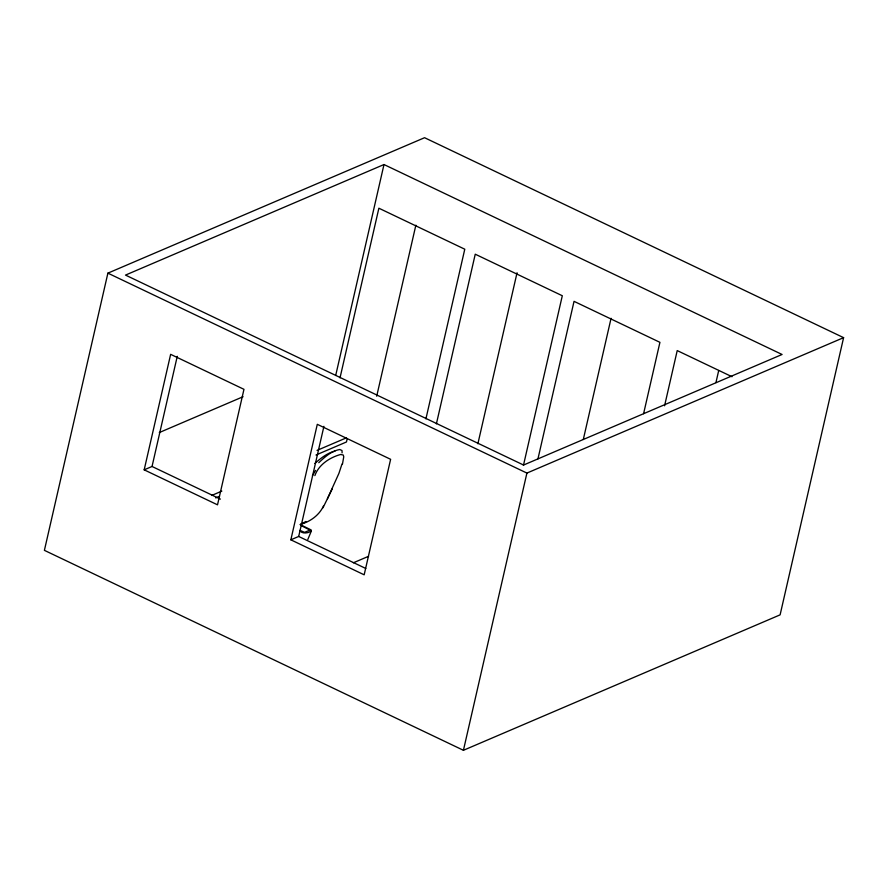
<?xml version="1.0" encoding="UTF-8"?>
<svg xmlns="http://www.w3.org/2000/svg" width="888" height="888" viewBox="0 0 888 888"><rect width="100%" height="100%" fill="white"/><g stroke="black" fill="none" stroke-linecap="round" stroke-linejoin="round"><path stroke-width="1.33" d="M342.491 463.958L343.745 456.832L343.29 455.022L340.626 454.478C329.759 457.487 318.803 464.579 314.863 475.624M107.892 273.149L44.4 550.349L463.425 750.293L780.108 614.851L843.6 337.651L424.575 137.707L107.892 273.149L526.906 473.082L843.6 337.651M144.178 469.841L170.64 354.334L243.967 389.321L217.516 504.828L144.178 469.841L152.037 466.478L220.391 499.1M152.037 466.478L177.256 356.343M290.842 539.815L317.294 424.32L390.62 459.307L364.169 574.814L290.842 539.815L298.69 536.463L365.812 568.486M298.69 536.463L323.92 426.329M335.686 375.491L383.993 164.535L782.073 354.479L523.576 465.035L125.508 275.091L383.993 164.535M340.015 377.866L378.876 208.214L464.779 249.206L425.918 418.859M347.252 438.517L346.453 441.98L315.984 455.011M376.701 396.192L415.862 225.197M436.397 423.854L475.247 254.201L562.304 295.748L523.443 465.401M477.888 443.767L517.049 272.76M463.425 750.293L526.906 473.082M537.95 458.874L574.037 301.343L659.928 342.335L643.589 413.697M583.305 439.482L611.066 318.304M664.579 405.783L677.222 350.582L731.99 376.712M715.939 382.595L718.714 370.485M300.533 524.297C310.19 521.789 319.347 515.084 323.487 505.971M342.002 464.013L338.894 473.426L327.406 498.812M307.836 539.438L311.388 530.957M332.29 488.822L322.977 507.792M312.443 475.713L315.551 470.407M318.781 462.704C324.753 457.076 331.402 450.915 339.76 449.517L342.024 450.527L342.08 452.858M314.818 463.481C320.668 458.275 327.195 453.047 334.931 451.137M302.297 523.409L305.927 521.478M300.399 524.464L303.851 522.877M159.296 432.556L243.079 396.725M211.677 495.46L221.834 491.108M317.049 450.394L346.242 437.906M215.706 497.902L219.514 496.281M353.38 562.792L368.542 556.31M300.155 524.586L311.144 529.936C311.499 532.745 302.442 534.521 300.299 531.057M300.943 525.441L309.968 530.081L304.606 532.345L299.911 530.38"/></g></svg>
